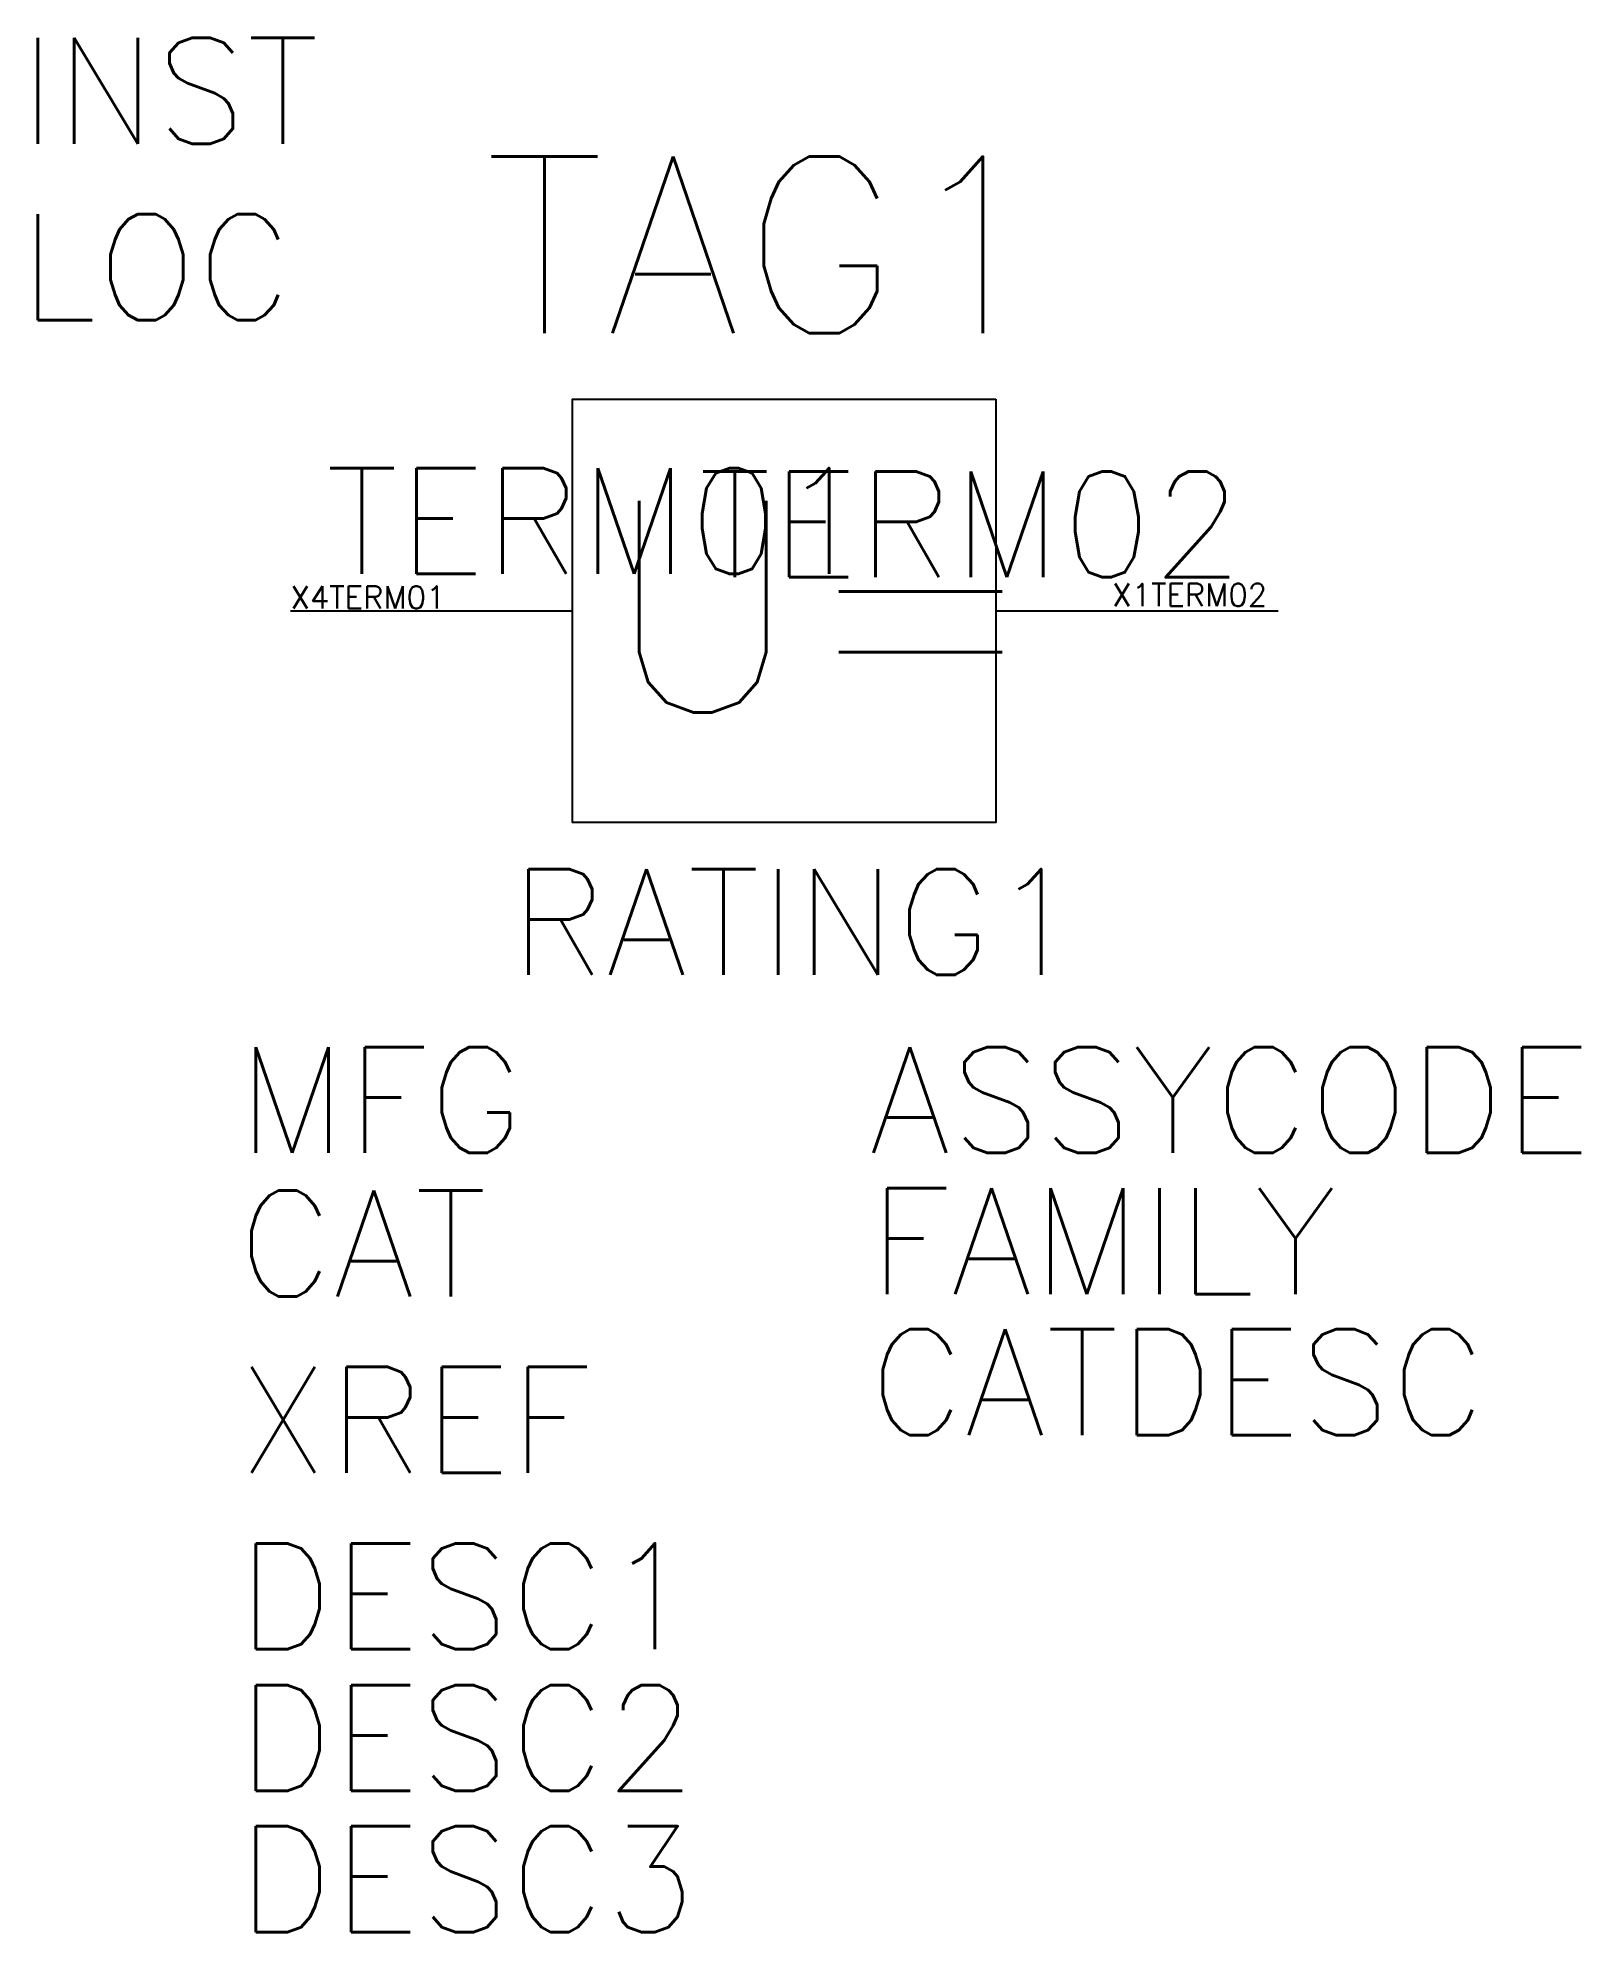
# Model space of a CAD drawing. Header units: inches. Extents: x -17.1 to 4.8, y -27.2 to -0.4.
import ezdxf
from ezdxf.enums import TextEntityAlignment as Align

# ---------------------------------------------------------------- set-up
doc = ezdxf.new("R2010")
doc.units = ezdxf.units.IN
doc.header["$MEASUREMENT"] = 0
doc.styles.get("Standard").update_dxf_attribs({"font": 'txt.shx'})
doc.styles.add('WD', font='txt.shx')

msp = doc.modelspace()

# ---------------------------------------------------------------- linework, layer by layer
for p, q in [((-13.5, -8.5), (-9.5, -8.5)), ((-3.5, -8.5), (0.5, -8.5))]:
    msp.add_line(p, q)
msp.add_lwpolyline([(-3.5, -5.5), (-3.5, -11.5), (-9.5, -11.5), (-9.5, -5.5)], close=True)

# ---------------------------------------------------------------- texts
msp.add_text('U=', height=3).set_placement((-9.069, -9.941))
at = {"flags": 1}
for tag, p, s in [('INST', (-17.336, -1.88), ''), ('LOC', (-17.336, -4.38), ''), ('MFG', (-14.246, -16.181), ''), ('ASSYCODE', (-5.296, -16.181), ''), ('CAT', (-14.246, -18.215), ''), ('FAMILY', (-5.296, -18.181), 'QF_ACKO'), ('CATDESC', (-5.296, -20.181), ''), ('XREF', (-14.246, -20.715), ''), ('DESC1', (-14.246, -23.215), ''), ('DESC2', (-14.246, -25.223), ''), ('DESC3', (-14.246, -27.223), '')]:
    msp.add_attdef(tag, p, s, height=1.5, dxfattribs=at)
for tag, p, s, height in [('TAG1', (-10.754, -4.563), 'PB-H', 2.5), ('TERM01', (-12.999, -7.976), 'C1', 1.5)]:
    msp.add_attdef(tag, p, s, height=height)
at = {"linetype": 'Continuous'}
msp.add_attdef('TERM02', text='C2', height=1.5, dxfattribs=at).set_placement((0.001, -8.024), align=Align.RIGHT)
at = {"style": 'WD', "flags": 1}
msp.add_attdef('X4TERM01', (-13.497, -8.468), '', height=0.32, dxfattribs=at)
msp.add_attdef('X1TERM02', text='', height=0.32, dxfattribs=at).set_placement((0.346, -8.434), align=Align.RIGHT)
msp.add_attdef('RATING1', text='', height=1.5).set_placement((-6.33, -13.66), align=Align.CENTER)

doc.saveas('drawing.dxf')
